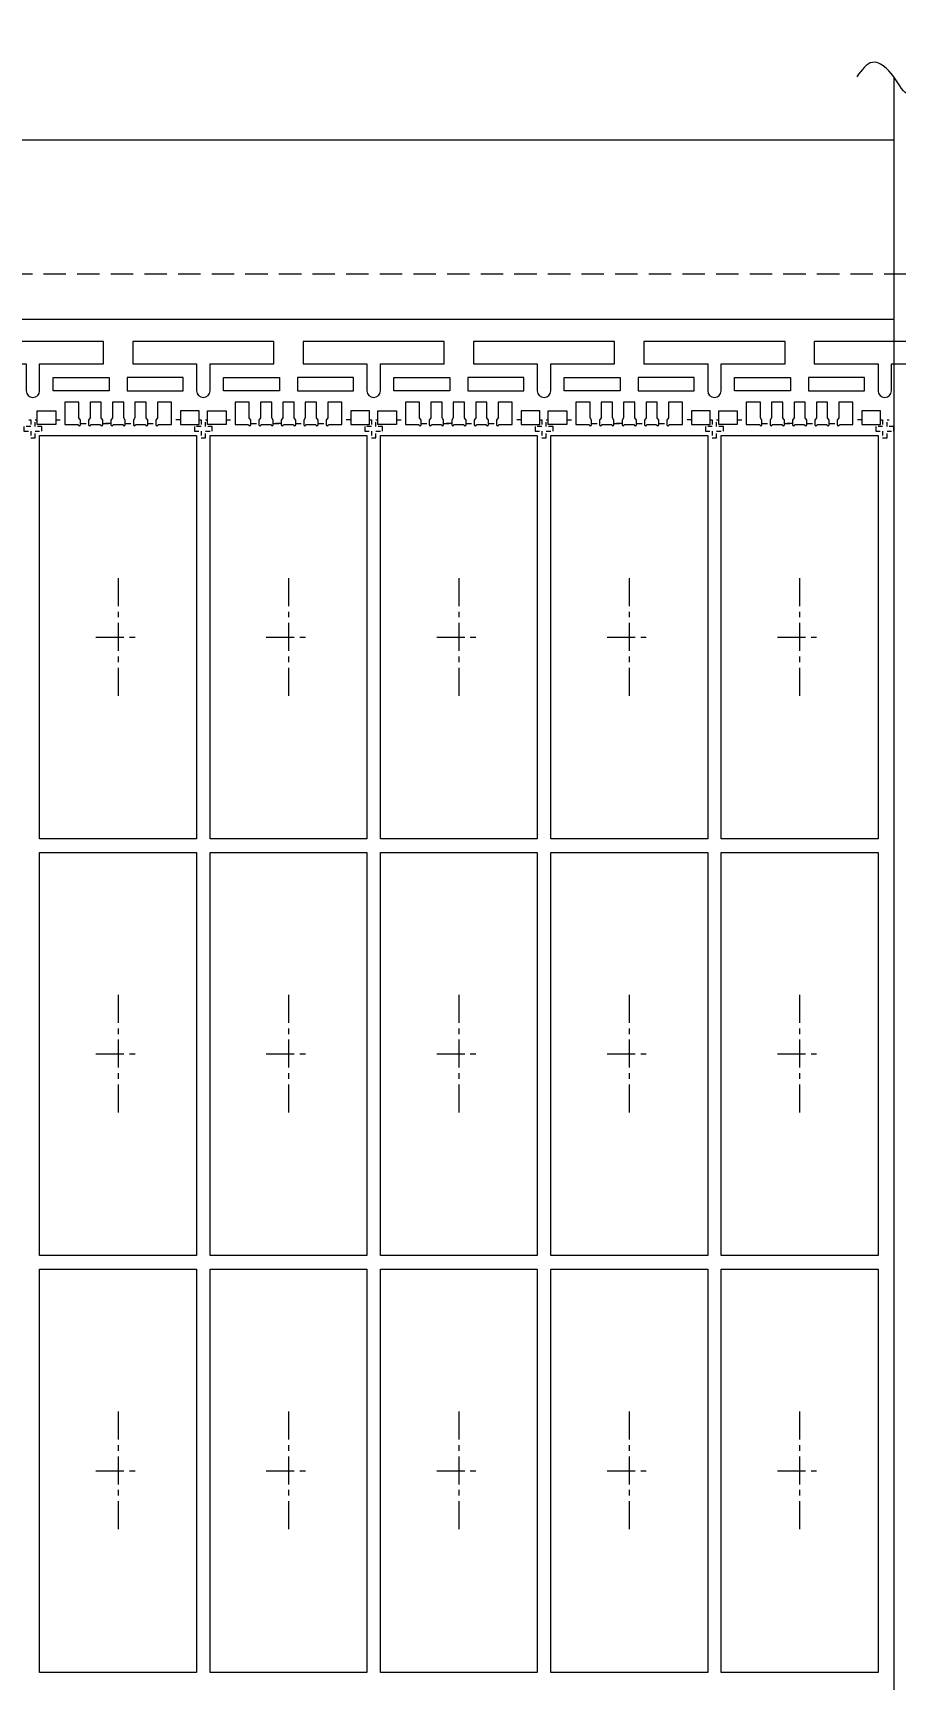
# Model space of a CAD drawing. Header units: millimetres. Extents: x 4471 to 10624, y 832 to 10725.
# Drawn here: x 4592.78 to 4612.01, y 1712.87 to 1749.61 of the extents above; entities that cross this region are included whole.
import ezdxf

# ---------------------------------------------------------------- set-up
doc = ezdxf.new("R2010")
doc.units = ezdxf.units.MM
for name, pattern in [('CENTER', [2, 1.25, -0.25, 0.25, -0.25]), ('DASHED', [0.75, 0.5, -0.25]), ('HIDDEN', [0.375, 0.25, -0.125])]:
    doc.linetypes.add(name, pattern=pattern)
for name, color, linetype in [('1', 7, 'Continuous'), ('1D', 4, 'Continuous'), ('PKG', 2, 'Continuous'), ('中心线', 1, 'CENTER'), ('标注', 6, 'Continuous')]:
    doc.layers.add(name, color=color, linetype=linetype)

msp = doc.modelspace()

# ---------------------------------------------------------------- linework, layer by layer
at = {"lineweight": 9, "elevation": 0.0291}
for points in [[(4592.9302, 1741.6214), (4592.9302, 1742.2214), (4594.3552, 1742.2214), (4594.3552, 1742.7214), (4591.2052, 1742.7214), (4591.2052, 1742.2214), (4592.6302, 1742.2214), (4592.6302, 1741.6214, 1)], [(4596.7302, 1741.6214), (4596.7302, 1742.2214), (4598.1552, 1742.2214), (4598.1552, 1742.7214), (4595.0052, 1742.7214), (4595.0052, 1742.2214), (4596.4302, 1742.2214), (4596.4302, 1741.6214, 1)], [(4600.5302, 1741.6214), (4600.5302, 1742.2214), (4601.9552, 1742.2214), (4601.9552, 1742.7214), (4598.8052, 1742.7214), (4598.8052, 1742.2214), (4600.2302, 1742.2214), (4600.2302, 1741.6214, 1)], [(4604.3302, 1741.6214), (4604.3302, 1742.2214), (4605.7552, 1742.2214), (4605.7552, 1742.7214), (4602.6052, 1742.7214), (4602.6052, 1742.2214), (4604.0302, 1742.2214), (4604.0302, 1741.6214, 1)], [(4608.1302, 1741.6214), (4608.1302, 1742.2214), (4609.5552, 1742.2214), (4609.5552, 1742.7214), (4606.4052, 1742.7214), (4606.4052, 1742.2214), (4607.8302, 1742.2214), (4607.8302, 1741.6214, 1)], [(4611.9302, 1741.6214), (4611.9302, 1742.2214), (4613.3552, 1742.2214), (4613.3552, 1742.7214), (4610.2052, 1742.7214), (4610.2052, 1742.2214), (4611.6302, 1742.2214), (4611.6302, 1741.6214, 1)]]:
    msp.add_lwpolyline(points, format="xyb", close=True, dxfattribs=at)
for points in [[(4594.4802, 1741.6214), (4593.2302, 1741.6214), (4593.2302, 1741.9214), (4594.4802, 1741.9214)], [(4594.8802, 1741.6214), (4596.1302, 1741.6214), (4596.1302, 1741.9214), (4594.8802, 1741.9214)], [(4598.2802, 1741.6214), (4597.0302, 1741.6214), (4597.0302, 1741.9214), (4598.2802, 1741.9214)], [(4598.6802, 1741.6214), (4599.9302, 1741.6214), (4599.9302, 1741.9214), (4598.6802, 1741.9214)], [(4602.0802, 1741.6214), (4600.8302, 1741.6214), (4600.8302, 1741.9214), (4602.0802, 1741.9214)], [(4602.4802, 1741.6214), (4603.7302, 1741.6214), (4603.7302, 1741.9214), (4602.4802, 1741.9214)], [(4605.8802, 1741.6214), (4604.6302, 1741.6214), (4604.6302, 1741.9214), (4605.8802, 1741.9214)], [(4606.2802, 1741.6214), (4607.5302, 1741.6214), (4607.5302, 1741.9214), (4606.2802, 1741.9214)], [(4609.6802, 1741.6214), (4608.4302, 1741.6214), (4608.4302, 1741.9214), (4609.6802, 1741.9214)], [(4610.0802, 1741.6214), (4611.3302, 1741.6214), (4611.3302, 1741.9214), (4610.0802, 1741.9214)]]:
    msp.add_lwpolyline(points, close=True, dxfattribs=at)
at = {"layer": '1', "lineweight": 9}
for p, q in [((4536.4802, 1747.2214, 0.0291), (4611.9802, 1747.2214, 0.0291)), ((4592.8752, 1741.1714, 0.0291), (4593.2902, 1741.1714, 0.0291)), ((4592.8752, 1740.8664, 0.0291), (4592.8752, 1741.1714, 0.0291)), ((4593.2902, 1741.1714, 0.0291), (4593.2902, 1740.8664, 0.0291)), ((4596.4852, 1741.1714, 0.0291), (4596.0702, 1741.1714, 0.0291)), ((4596.0702, 1741.1714, 0.0291), (4596.0702, 1740.8664, 0.0291)), ((4596.4852, 1740.8664, 0.0291), (4596.4852, 1741.1714, 0.0291)), ((4596.6752, 1741.1714, 0.0291), (4597.0902, 1741.1714, 0.0291)), ((4596.6752, 1740.8664, 0.0291), (4596.6752, 1741.1714, 0.0291)), ((4597.0902, 1741.1714, 0.0291), (4597.0902, 1740.8664, 0.0291)), ((4600.2852, 1741.1714, 0.0291), (4599.8702, 1741.1714, 0.0291)), ((4599.8702, 1741.1714, 0.0291), (4599.8702, 1740.8664, 0.0291)), ((4600.2852, 1740.8664, 0.0291), (4600.2852, 1741.1714, 0.0291)), ((4600.4752, 1741.1714, 0.0291), (4600.8902, 1741.1714, 0.0291)), ((4600.4752, 1740.8664, 0.0291), (4600.4752, 1741.1714, 0.0291)), ((4600.8902, 1741.1714, 0.0291), (4600.8902, 1740.8664, 0.0291)), ((4604.0852, 1741.1714, 0.0291), (4603.6702, 1741.1714, 0.0291)), ((4603.6702, 1741.1714, 0.0291), (4603.6702, 1740.8664, 0.0291)), ((4604.0852, 1740.8664, 0.0291), (4604.0852, 1741.1714, 0.0291)), ((4604.2752, 1741.1714, 0.0291), (4604.6902, 1741.1714, 0.0291)), ((4604.2752, 1740.8664, 0.0291), (4604.2752, 1741.1714, 0.0291)), ((4604.6902, 1741.1714, 0.0291), (4604.6902, 1740.8664, 0.0291)), ((4607.8852, 1741.1714, 0.0291), (4607.4702, 1741.1714, 0.0291)), ((4607.4702, 1741.1714, 0.0291), (4607.4702, 1740.8664, 0.0291)), ((4607.8852, 1740.8664, 0.0291), (4607.8852, 1741.1714, 0.0291)), ((4608.0752, 1741.1714, 0.0291), (4608.4902, 1741.1714, 0.0291)), ((4608.0752, 1740.8664, 0.0291), (4608.0752, 1741.1714, 0.0291)), ((4608.4902, 1741.1714, 0.0291), (4608.4902, 1740.8664, 0.0291)), ((4611.6852, 1741.1714, 0.0291), (4611.2702, 1741.1714, 0.0291)), ((4611.2702, 1741.1714, 0.0291), (4611.2702, 1740.8664, 0.0291)), ((4611.6852, 1740.8664, 0.0291), (4611.6852, 1741.1714, 0.0291)), ((4593.2902, 1740.8664, 0.0291), (4592.8752, 1740.8664, 0.0291)), ((4596.0702, 1740.8664, 0.0291), (4596.4852, 1740.8664, 0.0291)), ((4597.0902, 1740.8664, 0.0291), (4596.6752, 1740.8664, 0.0291)), ((4599.8702, 1740.8664, 0.0291), (4600.2852, 1740.8664, 0.0291)), ((4600.8902, 1740.8664, 0.0291), (4600.4752, 1740.8664, 0.0291)), ((4603.6702, 1740.8664, 0.0291), (4604.0852, 1740.8664, 0.0291)), ((4604.6902, 1740.8664, 0.0291), (4604.2752, 1740.8664, 0.0291)), ((4607.4702, 1740.8664, 0.0291), (4607.8852, 1740.8664, 0.0291)), ((4608.4902, 1740.8664, 0.0291), (4608.0752, 1740.8664, 0.0291)), ((4611.2702, 1740.8664, 0.0291), (4611.6852, 1740.8664, 0.0291))]:
    msp.add_line(p, q, dxfattribs=at)
at = {"layer": '1', "color": 0, "lineweight": 9}
for p, q in [((4593.8052, 1741.3714, 0.0291), (4593.4902, 1741.3714, 0.0291)), ((4593.4902, 1741.3714, 0.0291), (4593.4902, 1740.8664, 0.0291)), ((4593.8052, 1741.0214, 0.0291), (4593.8052, 1741.3714, 0.0291)), ((4594.3052, 1741.3714, 0.0291), (4594.0552, 1741.3714, 0.0291)), ((4594.0552, 1741.3714, 0.0291), (4594.0552, 1741.0214, 0.0291)), ((4594.3052, 1741.0214, 0.0291), (4594.3052, 1741.3714, 0.0291)), ((4594.8052, 1741.3714, 0.0291), (4594.5552, 1741.3714, 0.0291)), ((4594.5552, 1741.3714, 0.0291), (4594.5552, 1741.0214, 0.0291)), ((4594.8052, 1741.0214, 0.0291), (4594.8052, 1741.3714, 0.0291)), ((4595.3052, 1741.3714, 0.0291), (4595.0552, 1741.3714, 0.0291)), ((4595.0552, 1741.3714, 0.0291), (4595.0552, 1741.0214, 0.0291)), ((4595.3052, 1741.0214, 0.0291), (4595.3052, 1741.3714, 0.0291)), ((4595.5552, 1741.3714, 0.0291), (4595.5552, 1741.0214, 0.0291)), ((4595.8702, 1741.3714, 0.0291), (4595.5552, 1741.3714, 0.0291)), ((4595.8702, 1740.8664, 0.0291), (4595.8702, 1741.3714, 0.0291)), ((4597.6052, 1741.3714, 0.0291), (4597.2902, 1741.3714, 0.0291)), ((4597.2902, 1741.3714, 0.0291), (4597.2902, 1740.8664, 0.0291)), ((4597.6052, 1741.0214, 0.0291), (4597.6052, 1741.3714, 0.0291)), ((4598.1052, 1741.3714, 0.0291), (4597.8552, 1741.3714, 0.0291)), ((4597.8552, 1741.3714, 0.0291), (4597.8552, 1741.0214, 0.0291)), ((4598.1052, 1741.0214, 0.0291), (4598.1052, 1741.3714, 0.0291)), ((4598.6052, 1741.3714, 0.0291), (4598.3552, 1741.3714, 0.0291)), ((4598.3552, 1741.3714, 0.0291), (4598.3552, 1741.0214, 0.0291)), ((4598.6052, 1741.0214, 0.0291), (4598.6052, 1741.3714, 0.0291)), ((4599.1052, 1741.3714, 0.0291), (4598.8552, 1741.3714, 0.0291)), ((4598.8552, 1741.3714, 0.0291), (4598.8552, 1741.0214, 0.0291)), ((4599.1052, 1741.0214, 0.0291), (4599.1052, 1741.3714, 0.0291)), ((4599.3552, 1741.3714, 0.0291), (4599.3552, 1741.0214, 0.0291)), ((4599.6702, 1741.3714, 0.0291), (4599.3552, 1741.3714, 0.0291)), ((4599.6702, 1740.8664, 0.0291), (4599.6702, 1741.3714, 0.0291)), ((4601.4052, 1741.3714, 0.0291), (4601.0902, 1741.3714, 0.0291)), ((4601.0902, 1741.3714, 0.0291), (4601.0902, 1740.8664, 0.0291)), ((4601.4052, 1741.0214, 0.0291), (4601.4052, 1741.3714, 0.0291)), ((4601.9052, 1741.3714, 0.0291), (4601.6552, 1741.3714, 0.0291)), ((4601.6552, 1741.3714, 0.0291), (4601.6552, 1741.0214, 0.0291)), ((4601.9052, 1741.0214, 0.0291), (4601.9052, 1741.3714, 0.0291)), ((4602.4052, 1741.3714, 0.0291), (4602.1552, 1741.3714, 0.0291)), ((4602.1552, 1741.3714, 0.0291), (4602.1552, 1741.0214, 0.0291)), ((4602.4052, 1741.0214, 0.0291), (4602.4052, 1741.3714, 0.0291)), ((4602.9052, 1741.3714, 0.0291), (4602.6552, 1741.3714, 0.0291)), ((4602.6552, 1741.3714, 0.0291), (4602.6552, 1741.0214, 0.0291)), ((4602.9052, 1741.0214, 0.0291), (4602.9052, 1741.3714, 0.0291)), ((4603.1552, 1741.3714, 0.0291), (4603.1552, 1741.0214, 0.0291)), ((4603.4702, 1741.3714, 0.0291), (4603.1552, 1741.3714, 0.0291)), ((4603.4702, 1740.8664, 0.0291), (4603.4702, 1741.3714, 0.0291)), ((4605.2052, 1741.3714, 0.0291), (4604.8902, 1741.3714, 0.0291)), ((4604.8902, 1741.3714, 0.0291), (4604.8902, 1740.8664, 0.0291)), ((4605.2052, 1741.0214, 0.0291), (4605.2052, 1741.3714, 0.0291)), ((4605.7052, 1741.3714, 0.0291), (4605.4552, 1741.3714, 0.0291)), ((4605.4552, 1741.3714, 0.0291), (4605.4552, 1741.0214, 0.0291)), ((4605.7052, 1741.0214, 0.0291), (4605.7052, 1741.3714, 0.0291)), ((4606.2052, 1741.3714, 0.0291), (4605.9552, 1741.3714, 0.0291)), ((4605.9552, 1741.3714, 0.0291), (4605.9552, 1741.0214, 0.0291)), ((4606.2052, 1741.0214, 0.0291), (4606.2052, 1741.3714, 0.0291)), ((4606.7052, 1741.3714, 0.0291), (4606.4552, 1741.3714, 0.0291)), ((4606.4552, 1741.3714, 0.0291), (4606.4552, 1741.0214, 0.0291)), ((4606.7052, 1741.0214, 0.0291), (4606.7052, 1741.3714, 0.0291)), ((4606.9552, 1741.3714, 0.0291), (4606.9552, 1741.0214, 0.0291)), ((4607.2702, 1741.3714, 0.0291), (4606.9552, 1741.3714, 0.0291)), ((4607.2702, 1740.8664, 0.0291), (4607.2702, 1741.3714, 0.0291)), ((4609.0052, 1741.3714, 0.0291), (4608.6902, 1741.3714, 0.0291)), ((4608.6902, 1741.3714, 0.0291), (4608.6902, 1740.8664, 0.0291)), ((4609.0052, 1741.0214, 0.0291), (4609.0052, 1741.3714, 0.0291)), ((4609.5052, 1741.3714, 0.0291), (4609.2552, 1741.3714, 0.0291)), ((4609.2552, 1741.3714, 0.0291), (4609.2552, 1741.0214, 0.0291)), ((4609.5052, 1741.0214, 0.0291), (4609.5052, 1741.3714, 0.0291)), ((4610.0052, 1741.3714, 0.0291), (4609.7552, 1741.3714, 0.0291)), ((4609.7552, 1741.3714, 0.0291), (4609.7552, 1741.0214, 0.0291)), ((4610.0052, 1741.0214, 0.0291), (4610.0052, 1741.3714, 0.0291)), ((4610.5052, 1741.3714, 0.0291), (4610.2552, 1741.3714, 0.0291)), ((4610.2552, 1741.3714, 0.0291), (4610.2552, 1741.0214, 0.0291)), ((4610.5052, 1741.0214, 0.0291), (4610.5052, 1741.3714, 0.0291)), ((4610.7552, 1741.3714, 0.0291), (4610.7552, 1741.0214, 0.0291)), ((4611.0702, 1741.3714, 0.0291), (4610.7552, 1741.3714, 0.0291)), ((4611.0702, 1740.8664, 0.0291), (4611.0702, 1741.3714, 0.0291)), ((4593.8402, 1740.9644, 0.0291), (4593.8052, 1741.0214, 0.0291)), ((4593.8402, 1740.8664, 0.0291), (4593.8402, 1740.9644, 0.0291)), ((4594.0552, 1741.0214, 0.0291), (4594.0202, 1740.9644, 0.0291)), ((4594.0202, 1740.9644, 0.0291), (4594.0202, 1740.8664, 0.0291)), ((4594.3402, 1740.9644, 0.0291), (4594.3052, 1741.0214, 0.0291)), ((4594.3402, 1740.8664, 0.0291), (4594.3402, 1740.9644, 0.0291)), ((4594.5552, 1741.0214, 0.0291), (4594.5202, 1740.9644, 0.0291)), ((4594.5202, 1740.9644, 0.0291), (4594.5202, 1740.8664, 0.0291)), ((4594.8402, 1740.9644, 0.0291), (4594.8052, 1741.0214, 0.0291)), ((4594.8402, 1740.8664, 0.0291), (4594.8402, 1740.9644, 0.0291)), ((4595.0552, 1741.0214, 0.0291), (4595.0202, 1740.9644, 0.0291)), ((4595.0202, 1740.9644, 0.0291), (4595.0202, 1740.8664, 0.0291)), ((4595.3402, 1740.9644, 0.0291), (4595.3052, 1741.0214, 0.0291)), ((4595.3402, 1740.8664, 0.0291), (4595.3402, 1740.9644, 0.0291)), ((4595.5552, 1741.0214, 0.0291), (4595.5202, 1740.9644, 0.0291)), ((4595.5202, 1740.9644, 0.0291), (4595.5202, 1740.8664, 0.0291)), ((4597.6402, 1740.9644, 0.0291), (4597.6052, 1741.0214, 0.0291)), ((4597.6402, 1740.8664, 0.0291), (4597.6402, 1740.9644, 0.0291)), ((4597.8552, 1741.0214, 0.0291), (4597.8202, 1740.9644, 0.0291)), ((4597.8202, 1740.9644, 0.0291), (4597.8202, 1740.8664, 0.0291)), ((4598.1402, 1740.9644, 0.0291), (4598.1052, 1741.0214, 0.0291)), ((4598.1402, 1740.8664, 0.0291), (4598.1402, 1740.9644, 0.0291)), ((4598.3552, 1741.0214, 0.0291), (4598.3202, 1740.9644, 0.0291)), ((4598.3202, 1740.9644, 0.0291), (4598.3202, 1740.8664, 0.0291)), ((4598.6402, 1740.9644, 0.0291), (4598.6052, 1741.0214, 0.0291)), ((4598.6402, 1740.8664, 0.0291), (4598.6402, 1740.9644, 0.0291)), ((4598.8552, 1741.0214, 0.0291), (4598.8202, 1740.9644, 0.0291)), ((4598.8202, 1740.9644, 0.0291), (4598.8202, 1740.8664, 0.0291)), ((4599.1402, 1740.9644, 0.0291), (4599.1052, 1741.0214, 0.0291)), ((4599.1402, 1740.8664, 0.0291), (4599.1402, 1740.9644, 0.0291)), ((4599.3552, 1741.0214, 0.0291), (4599.3202, 1740.9644, 0.0291)), ((4599.3202, 1740.9644, 0.0291), (4599.3202, 1740.8664, 0.0291)), ((4601.4402, 1740.9644, 0.0291), (4601.4052, 1741.0214, 0.0291)), ((4601.4402, 1740.8664, 0.0291), (4601.4402, 1740.9644, 0.0291)), ((4601.6552, 1741.0214, 0.0291), (4601.6202, 1740.9644, 0.0291)), ((4601.6202, 1740.9644, 0.0291), (4601.6202, 1740.8664, 0.0291)), ((4601.9402, 1740.9644, 0.0291), (4601.9052, 1741.0214, 0.0291)), ((4601.9402, 1740.8664, 0.0291), (4601.9402, 1740.9644, 0.0291)), ((4602.1552, 1741.0214, 0.0291), (4602.1202, 1740.9644, 0.0291)), ((4602.1202, 1740.9644, 0.0291), (4602.1202, 1740.8664, 0.0291)), ((4602.4402, 1740.9644, 0.0291), (4602.4052, 1741.0214, 0.0291)), ((4602.4402, 1740.8664, 0.0291), (4602.4402, 1740.9644, 0.0291)), ((4602.6552, 1741.0214, 0.0291), (4602.6202, 1740.9644, 0.0291)), ((4602.6202, 1740.9644, 0.0291), (4602.6202, 1740.8664, 0.0291)), ((4602.9402, 1740.9644, 0.0291), (4602.9052, 1741.0214, 0.0291)), ((4602.9402, 1740.8664, 0.0291), (4602.9402, 1740.9644, 0.0291)), ((4603.1552, 1741.0214, 0.0291), (4603.1202, 1740.9644, 0.0291)), ((4603.1202, 1740.9644, 0.0291), (4603.1202, 1740.8664, 0.0291)), ((4605.2402, 1740.9644, 0.0291), (4605.2052, 1741.0214, 0.0291)), ((4605.2402, 1740.8664, 0.0291), (4605.2402, 1740.9644, 0.0291)), ((4605.4552, 1741.0214, 0.0291), (4605.4202, 1740.9644, 0.0291)), ((4605.4202, 1740.9644, 0.0291), (4605.4202, 1740.8664, 0.0291)), ((4605.7402, 1740.9644, 0.0291), (4605.7052, 1741.0214, 0.0291)), ((4605.7402, 1740.8664, 0.0291), (4605.7402, 1740.9644, 0.0291)), ((4605.9552, 1741.0214, 0.0291), (4605.9202, 1740.9644, 0.0291)), ((4605.9202, 1740.9644, 0.0291), (4605.9202, 1740.8664, 0.0291)), ((4606.2402, 1740.9644, 0.0291), (4606.2052, 1741.0214, 0.0291)), ((4606.2402, 1740.8664, 0.0291), (4606.2402, 1740.9644, 0.0291)), ((4606.4552, 1741.0214, 0.0291), (4606.4202, 1740.9644, 0.0291)), ((4606.4202, 1740.9644, 0.0291), (4606.4202, 1740.8664, 0.0291)), ((4606.7402, 1740.9644, 0.0291), (4606.7052, 1741.0214, 0.0291)), ((4606.7402, 1740.8664, 0.0291), (4606.7402, 1740.9644, 0.0291)), ((4606.9552, 1741.0214, 0.0291), (4606.9202, 1740.9644, 0.0291)), ((4606.9202, 1740.9644, 0.0291), (4606.9202, 1740.8664, 0.0291)), ((4609.0402, 1740.9644, 0.0291), (4609.0052, 1741.0214, 0.0291)), ((4609.0402, 1740.8664, 0.0291), (4609.0402, 1740.9644, 0.0291)), ((4609.2552, 1741.0214, 0.0291), (4609.2202, 1740.9644, 0.0291)), ((4609.2202, 1740.9644, 0.0291), (4609.2202, 1740.8664, 0.0291)), ((4609.5402, 1740.9644, 0.0291), (4609.5052, 1741.0214, 0.0291)), ((4609.5402, 1740.8664, 0.0291), (4609.5402, 1740.9644, 0.0291)), ((4609.7552, 1741.0214, 0.0291), (4609.7202, 1740.9644, 0.0291)), ((4609.7202, 1740.9644, 0.0291), (4609.7202, 1740.8664, 0.0291)), ((4610.0402, 1740.9644, 0.0291), (4610.0052, 1741.0214, 0.0291)), ((4610.0402, 1740.8664, 0.0291), (4610.0402, 1740.9644, 0.0291)), ((4610.2552, 1741.0214, 0.0291), (4610.2202, 1740.9644, 0.0291)), ((4610.2202, 1740.9644, 0.0291), (4610.2202, 1740.8664, 0.0291)), ((4610.5402, 1740.9644, 0.0291), (4610.5052, 1741.0214, 0.0291)), ((4610.5402, 1740.8664, 0.0291), (4610.5402, 1740.9644, 0.0291)), ((4610.7552, 1741.0214, 0.0291), (4610.7202, 1740.9644, 0.0291)), ((4610.7202, 1740.9644, 0.0291), (4610.7202, 1740.8664, 0.0291)), ((4593.4902, 1740.8664, 0.0291), (4593.7902, 1740.8664, 0.0291)), ((4594.0702, 1740.8664, 0.0291), (4594.2902, 1740.8664, 0.0291)), ((4594.5702, 1740.8664, 0.0291), (4594.7902, 1740.8664, 0.0291)), ((4595.0702, 1740.8664, 0.0291), (4595.2902, 1740.8664, 0.0291)), ((4595.5702, 1740.8664, 0.0291), (4595.8702, 1740.8664, 0.0291)), ((4597.2902, 1740.8664, 0.0291), (4597.5902, 1740.8664, 0.0291)), ((4597.8702, 1740.8664, 0.0291), (4598.0902, 1740.8664, 0.0291)), ((4598.3702, 1740.8664, 0.0291), (4598.5902, 1740.8664, 0.0291)), ((4598.8702, 1740.8664, 0.0291), (4599.0902, 1740.8664, 0.0291)), ((4599.3702, 1740.8664, 0.0291), (4599.6702, 1740.8664, 0.0291)), ((4601.0902, 1740.8664, 0.0291), (4601.3902, 1740.8664, 0.0291)), ((4601.6702, 1740.8664, 0.0291), (4601.8902, 1740.8664, 0.0291)), ((4602.1702, 1740.8664, 0.0291), (4602.3902, 1740.8664, 0.0291)), ((4602.6702, 1740.8664, 0.0291), (4602.8902, 1740.8664, 0.0291)), ((4603.1702, 1740.8664, 0.0291), (4603.4702, 1740.8664, 0.0291)), ((4604.8902, 1740.8664, 0.0291), (4605.1902, 1740.8664, 0.0291)), ((4605.4702, 1740.8664, 0.0291), (4605.6902, 1740.8664, 0.0291)), ((4605.9702, 1740.8664, 0.0291), (4606.1902, 1740.8664, 0.0291)), ((4606.4702, 1740.8664, 0.0291), (4606.6902, 1740.8664, 0.0291)), ((4606.9702, 1740.8664, 0.0291), (4607.2702, 1740.8664, 0.0291)), ((4608.6902, 1740.8664, 0.0291), (4608.9902, 1740.8664, 0.0291)), ((4609.2702, 1740.8664, 0.0291), (4609.4902, 1740.8664, 0.0291)), ((4609.7702, 1740.8664, 0.0291), (4609.9902, 1740.8664, 0.0291)), ((4610.2702, 1740.8664, 0.0291), (4610.4902, 1740.8664, 0.0291)), ((4610.7702, 1740.8664, 0.0291), (4611.0702, 1740.8664, 0.0291))]:
    msp.add_line(p, q, dxfattribs=at)
for centre in [(4593.8152, 1740.8664, 0.0291), (4594.0452, 1740.8664, 0.0291), (4594.3152, 1740.8664, 0.0291), (4594.5452, 1740.8664, 0.0291), (4594.8152, 1740.8664, 0.0291), (4595.0452, 1740.8664, 0.0291), (4595.3152, 1740.8664, 0.0291), (4595.5452, 1740.8664, 0.0291), (4597.6152, 1740.8664, 0.0291), (4597.8452, 1740.8664, 0.0291), (4598.1152, 1740.8664, 0.0291), (4598.3452, 1740.8664, 0.0291), (4598.6152, 1740.8664, 0.0291), (4598.8452, 1740.8664, 0.0291), (4599.1152, 1740.8664, 0.0291), (4599.3452, 1740.8664, 0.0291), (4601.4152, 1740.8664, 0.0291), (4601.6452, 1740.8664, 0.0291), (4601.9152, 1740.8664, 0.0291), (4602.1452, 1740.8664, 0.0291), (4602.4152, 1740.8664, 0.0291), (4602.6452, 1740.8664, 0.0291), (4602.9152, 1740.8664, 0.0291), (4603.1452, 1740.8664, 0.0291), (4605.2152, 1740.8664, 0.0291), (4605.4452, 1740.8664, 0.0291), (4605.7152, 1740.8664, 0.0291), (4605.9452, 1740.8664, 0.0291), (4606.2152, 1740.8664, 0.0291), (4606.4452, 1740.8664, 0.0291), (4606.7152, 1740.8664, 0.0291), (4606.9452, 1740.8664, 0.0291), (4609.0152, 1740.8664, 0.0291), (4609.2452, 1740.8664, 0.0291), (4609.5152, 1740.8664, 0.0291), (4609.7452, 1740.8664, 0.0291), (4610.0152, 1740.8664, 0.0291), (4610.2452, 1740.8664, 0.0291), (4610.5152, 1740.8664, 0.0291), (4610.7452, 1740.8664, 0.0291)]:
    msp.add_arc(centre, 0.025, 180, 0, dxfattribs=at)
at = {"layer": '1D', "color": 6, "lineweight": 9}
msp.add_line((4611.9802, 1748.6287, 0.0291), (4611.9802, 1667.3806, 0.0291), dxfattribs=at)
at = {"layer": '1D', "color": 1, "lineweight": 9, "elevation": 0.0291}
msp.add_lwpolyline([(4611.9802, 1673.2214), (4539.9802, 1673.2214), (4539.9802, 1743.2214), (4611.9802, 1743.2214)], dxfattribs=at)
at = {"layer": '1D', "color": 4, "linetype": 'HIDDEN', "lineweight": 9, "ltscale": 0.2, "elevation": 0.0291}
for points in [[(4592.6852, 1740.9714), (4592.7302, 1740.9714), (4592.7302, 1740.8214), (4592.5802, 1740.8214), (4592.5802, 1740.7214), (4592.7302, 1740.7214), (4592.7302, 1740.5714), (4592.8302, 1740.5714), (4592.8302, 1740.7214), (4592.9802, 1740.7214), (4592.9802, 1740.8214), (4592.8302, 1740.8214), (4592.8302, 1740.9714), (4592.8752, 1740.9714)], [(4593.2902, 1740.9714), (4593.4902, 1740.9714)], [(4596.0702, 1740.9714), (4595.8702, 1740.9714)], [(4596.4852, 1740.9714), (4596.5302, 1740.9714), (4596.5302, 1740.8214), (4596.3802, 1740.8214), (4596.3802, 1740.7214), (4596.5302, 1740.7214), (4596.5302, 1740.5714), (4596.6302, 1740.5714), (4596.6302, 1740.7214), (4596.7802, 1740.7214), (4596.7802, 1740.8214), (4596.6302, 1740.8214), (4596.6302, 1740.9714), (4596.6752, 1740.9714)], [(4597.0902, 1740.9714), (4597.2902, 1740.9714)], [(4599.8702, 1740.9714), (4599.6702, 1740.9714)], [(4600.2852, 1740.9714), (4600.3302, 1740.9714), (4600.3302, 1740.8214), (4600.1802, 1740.8214), (4600.1802, 1740.7214), (4600.3302, 1740.7214), (4600.3302, 1740.5714), (4600.4302, 1740.5714), (4600.4302, 1740.7214), (4600.5802, 1740.7214), (4600.5802, 1740.8214), (4600.4302, 1740.8214), (4600.4302, 1740.9714), (4600.4752, 1740.9714)], [(4600.8902, 1740.9714), (4601.0902, 1740.9714)], [(4603.6702, 1740.9714), (4603.4702, 1740.9714)], [(4604.0852, 1740.9714), (4604.1302, 1740.9714), (4604.1302, 1740.8214), (4603.9802, 1740.8214), (4603.9802, 1740.7214), (4604.1302, 1740.7214), (4604.1302, 1740.5714), (4604.2302, 1740.5714), (4604.2302, 1740.7214), (4604.3802, 1740.7214), (4604.3802, 1740.8214), (4604.2302, 1740.8214), (4604.2302, 1740.9714), (4604.2752, 1740.9714)], [(4604.6902, 1740.9714), (4604.8902, 1740.9714)], [(4607.4702, 1740.9714), (4607.2702, 1740.9714)], [(4607.8852, 1740.9714), (4607.9302, 1740.9714), (4607.9302, 1740.8214), (4607.7802, 1740.8214), (4607.7802, 1740.7214), (4607.9302, 1740.7214), (4607.9302, 1740.5714), (4608.0302, 1740.5714), (4608.0302, 1740.7214), (4608.1802, 1740.7214), (4608.1802, 1740.8214), (4608.0302, 1740.8214), (4608.0302, 1740.9714), (4608.0752, 1740.9714)], [(4608.4902, 1740.9714), (4608.6902, 1740.9714)], [(4611.2702, 1740.9714), (4611.0702, 1740.9714)], [(4611.6852, 1740.9714), (4611.7302, 1740.9714), (4611.7302, 1740.8214), (4611.5802, 1740.8214), (4611.5802, 1740.7214), (4611.7302, 1740.7214), (4611.7302, 1740.5714), (4611.8302, 1740.5714), (4611.8302, 1740.7214), (4611.9802, 1740.7214), (4611.9802, 1740.8214), (4611.8302, 1740.8214), (4611.8302, 1740.9714), (4611.8752, 1740.9714)]]:
    msp.add_lwpolyline(points, dxfattribs=at)
at = {"layer": '1D', "color": 4, "linetype": 'HIDDEN', "lineweight": 9, "ltscale": 0.5, "elevation": 0.0291}
for points in [[(4593.8402, 1740.8914), (4594.0202, 1740.8914)], [(4594.8402, 1740.8914), (4595.0202, 1740.8914)], [(4595.3402, 1740.8914), (4595.5202, 1740.8914)], [(4597.6402, 1740.8914), (4597.8202, 1740.8914)], [(4598.6402, 1740.8914), (4598.8202, 1740.8914)], [(4599.1402, 1740.8914), (4599.3202, 1740.8914)], [(4601.4402, 1740.8914), (4601.6202, 1740.8914)], [(4602.4402, 1740.8914), (4602.6202, 1740.8914)], [(4602.9402, 1740.8914), (4603.1202, 1740.8914)], [(4605.2402, 1740.8914), (4605.4202, 1740.8914)], [(4606.2402, 1740.8914), (4606.4202, 1740.8914)], [(4606.7402, 1740.8914), (4606.9202, 1740.8914)], [(4609.0402, 1740.8914), (4609.2202, 1740.8914)], [(4610.0402, 1740.8914), (4610.2202, 1740.8914)], [(4610.5402, 1740.8914), (4610.7202, 1740.8914)]]:
    msp.add_lwpolyline(points, dxfattribs=at)
for points in [[(4594.5202, 1740.8914), (4594.3402, 1740.8914)], [(4598.3202, 1740.8914), (4598.1402, 1740.8914)], [(4602.1202, 1740.8914), (4601.9402, 1740.8914)], [(4605.9202, 1740.8914), (4605.7402, 1740.8914)], [(4609.7202, 1740.8914), (4609.5402, 1740.8914)]]:
    msp.add_lwpolyline(points, close=True, dxfattribs=at)
at = {"layer": '1D', "lineweight": 9}
msp.add_spline([(4612.7588, 1748.6287, 0.0291), (4612.318, 1748.2291, 0.0291), (4611.9802, 1748.6287, 0.0291), (4611.5031, 1748.9513, 0.0291), (4611.1558, 1748.6287, 0.0291)], degree=3, dxfattribs=at)
at = {"layer": 'PKG', "linetype": 'Continuous', "lineweight": 9, "elevation": 0.0291}
for points in [[(4592.9302, 1731.6214), (4592.9302, 1740.6214), (4596.4302, 1740.6214), (4596.4302, 1731.6214)], [(4596.7302, 1731.6214), (4596.7302, 1740.6214), (4600.2302, 1740.6214), (4600.2302, 1731.6214)], [(4600.5302, 1731.6214), (4600.5302, 1740.6214), (4604.0302, 1740.6214), (4604.0302, 1731.6214)], [(4604.3302, 1731.6214), (4604.3302, 1740.6214), (4607.8302, 1740.6214), (4607.8302, 1731.6214)], [(4608.1302, 1731.6214), (4608.1302, 1740.6214), (4611.6302, 1740.6214), (4611.6302, 1731.6214)], [(4592.9302, 1722.3214), (4592.9302, 1731.3214), (4596.4302, 1731.3214), (4596.4302, 1722.3214)], [(4596.7302, 1722.3214), (4596.7302, 1731.3214), (4600.2302, 1731.3214), (4600.2302, 1722.3214)], [(4600.5302, 1722.3214), (4600.5302, 1731.3214), (4604.0302, 1731.3214), (4604.0302, 1722.3214)], [(4604.3302, 1722.3214), (4604.3302, 1731.3214), (4607.8302, 1731.3214), (4607.8302, 1722.3214)], [(4608.1302, 1722.3214), (4608.1302, 1731.3214), (4611.6302, 1731.3214), (4611.6302, 1722.3214)], [(4592.9302, 1713.0214), (4592.9302, 1722.0214), (4596.4302, 1722.0214), (4596.4302, 1713.0214)], [(4596.7302, 1713.0214), (4596.7302, 1722.0214), (4600.2302, 1722.0214), (4600.2302, 1713.0214)], [(4600.5302, 1713.0214), (4600.5302, 1722.0214), (4604.0302, 1722.0214), (4604.0302, 1713.0214)], [(4604.3302, 1713.0214), (4604.3302, 1722.0214), (4607.8302, 1722.0214), (4607.8302, 1713.0214)], [(4608.1302, 1713.0214), (4608.1302, 1722.0214), (4611.6302, 1722.0214), (4611.6302, 1713.0214)]]:
    msp.add_lwpolyline(points, close=True, dxfattribs=at)
at = {"layer": '中心线', "lineweight": 9, "ltscale": 0.5}
for p, q in [((4594.6802, 1737.4414, 0.0291), (4594.6802, 1734.8014, 0.0291)), ((4598.4802, 1737.4414, 0.0291), (4598.4802, 1734.8014, 0.0291)), ((4602.2802, 1737.4414, 0.0291), (4602.2802, 1734.8014, 0.0291)), ((4606.0802, 1737.4414, 0.0291), (4606.0802, 1734.8014, 0.0291)), ((4609.8802, 1737.4414, 0.0291), (4609.8802, 1734.8014, 0.0291)), ((4594.1852, 1736.1214, 0.0291), (4595.1752, 1736.1214, 0.0291)), ((4597.9852, 1736.1214, 0.0291), (4598.9752, 1736.1214, 0.0291)), ((4601.7852, 1736.1214, 0.0291), (4602.7752, 1736.1214, 0.0291)), ((4605.5852, 1736.1214, 0.0291), (4606.5752, 1736.1214, 0.0291)), ((4609.3852, 1736.1214, 0.0291), (4610.3752, 1736.1214, 0.0291)), ((4594.6802, 1728.1414, 0.0291), (4594.6802, 1725.5014, 0.0291)), ((4598.4802, 1728.1414, 0.0291), (4598.4802, 1725.5014, 0.0291)), ((4602.2802, 1728.1414, 0.0291), (4602.2802, 1725.5014, 0.0291)), ((4606.0802, 1728.1414, 0.0291), (4606.0802, 1725.5014, 0.0291)), ((4609.8802, 1728.1414, 0.0291), (4609.8802, 1725.5014, 0.0291)), ((4594.1852, 1726.8214, 0.0291), (4595.1752, 1726.8214, 0.0291)), ((4597.9852, 1726.8214, 0.0291), (4598.9752, 1726.8214, 0.0291)), ((4601.7852, 1726.8214, 0.0291), (4602.7752, 1726.8214, 0.0291)), ((4605.5852, 1726.8214, 0.0291), (4606.5752, 1726.8214, 0.0291)), ((4609.3852, 1726.8214, 0.0291), (4610.3752, 1726.8214, 0.0291)), ((4594.6802, 1718.8414, 0.0291), (4594.6802, 1716.2014, 0.0291)), ((4598.4802, 1718.8414, 0.0291), (4598.4802, 1716.2014, 0.0291)), ((4602.2802, 1718.8414, 0.0291), (4602.2802, 1716.2014, 0.0291)), ((4606.0802, 1718.8414, 0.0291), (4606.0802, 1716.2014, 0.0291)), ((4609.8802, 1718.8414, 0.0291), (4609.8802, 1716.2014, 0.0291)), ((4594.1852, 1717.5214, 0.0291), (4595.1752, 1717.5214, 0.0291)), ((4597.9852, 1717.5214, 0.0291), (4598.9752, 1717.5214, 0.0291)), ((4601.7852, 1717.5214, 0.0291), (4602.7752, 1717.5214, 0.0291)), ((4605.5852, 1717.5214, 0.0291), (4606.5752, 1717.5214, 0.0291)), ((4609.3852, 1717.5214, 0.0291), (4610.3752, 1717.5214, 0.0291))]:
    msp.add_line(p, q, dxfattribs=at)
at = {"layer": '标注', "linetype": 'DASHED', "lineweight": 5}
msp.add_line((4634.7669, 1744.2214, 0.0291), (4535.4802, 1744.2214, 0.0291), dxfattribs=at)

doc.saveas('drawing.dxf')
